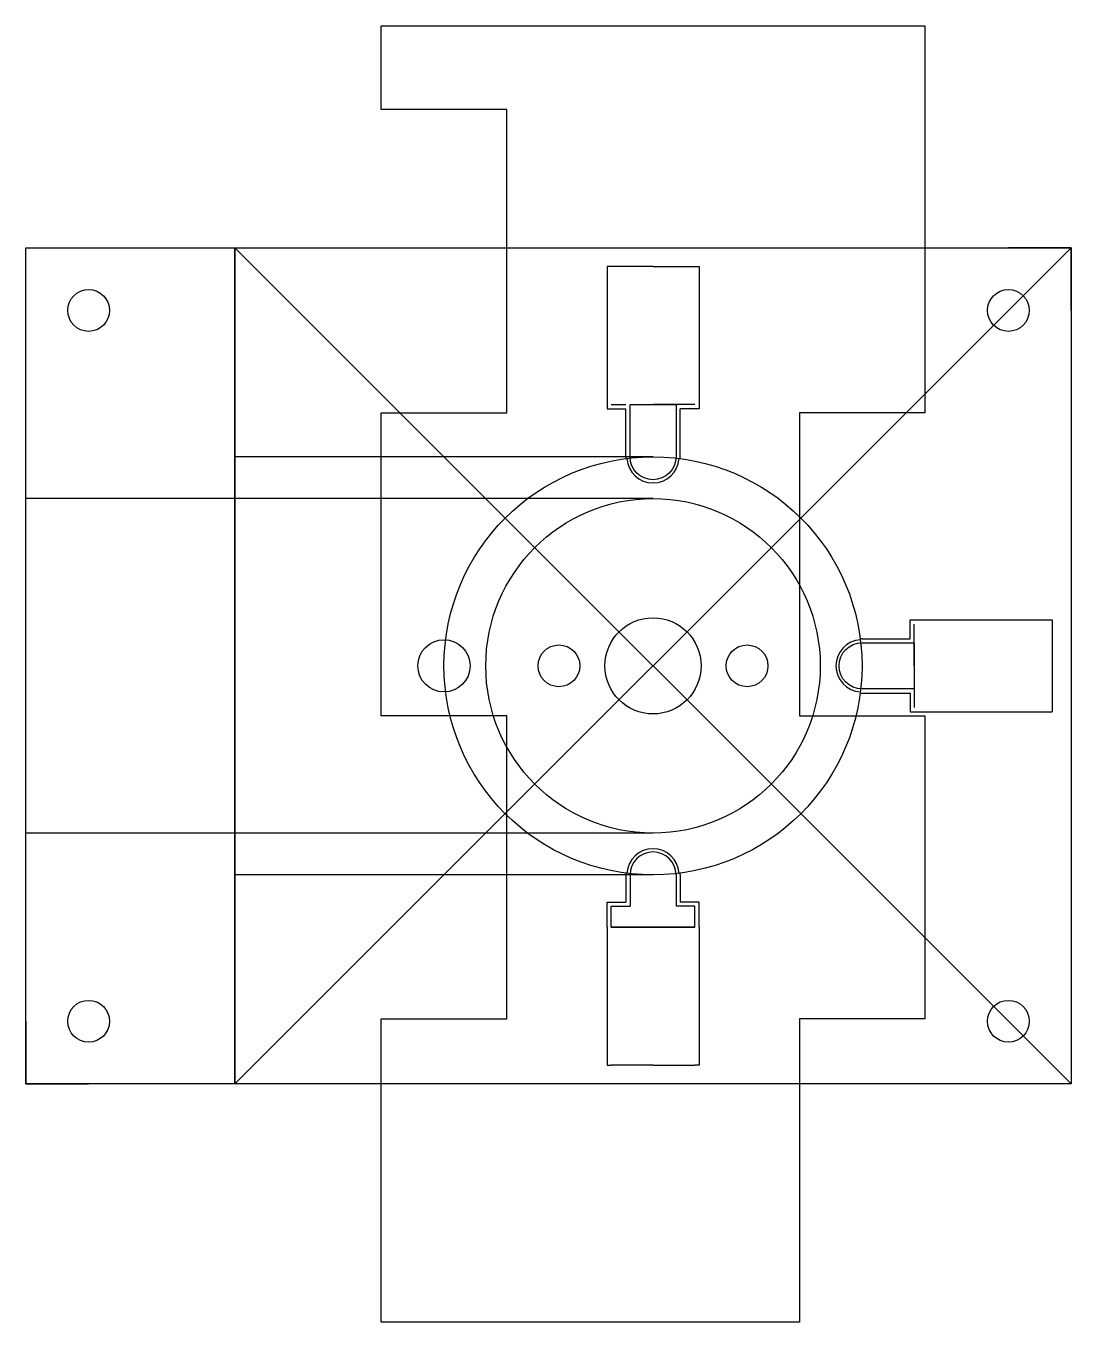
# Model space of a CAD drawing. Header units: inches. Extents: x -1.5 to 1, y -2.9 to 0.2.
import ezdxf

# ---------------------------------------------------------------- set-up
doc = ezdxf.new("R2010")
doc.units = ezdxf.units.IN
doc.layers.get('0').update_dxf_attribs({"linetype": 'CONTINUOUS'})

msp = doc.modelspace()

# ---------------------------------------------------------------- linework, layer by layer
for p, q in [((-1.5, -2.3305), (-1.5, -0.3305)), ((-1.5, -0.3305), (-1, -0.3305)), ((-1.5, -0.3305), (-1.35, -0.3305)), ((-1.5, -0.4805), (-1.5, -0.3305)), ((-1, -2.3305), (-1, -0.3305)), ((-1, -0.3305), (1, -0.3305)), ((1, -2.3305), (-1, -0.3305)), ((-1, -2.3305), (1, -0.3305)), ((-1, -0.3305), (-1, -2.3305)), ((1, -0.3305), (0.85, -0.3305)), ((1, -0.3305), (1, -2.3305)), ((1, -0.4805), (1, -0.3305)), ((-0.11, -0.3755), (-0.11, -0.7155)), ((-0.1, -0.3755), (-0.11, -0.3755)), ((0, -0.3755), (-0.1, -0.3755)), ((0, -0.3755), (0.1, -0.3755)), ((0.1, -0.3755), (0.11, -0.3755)), ((0.11, -0.3755), (0.11, -0.7155)), ((-0.1, -0.7055), (-0.065, -0.7055)), ((-0.055, -0.7055), (0, -0.7055)), ((0.1, -0.7055), (0, -0.7055)), ((-0.11, -0.7155), (-0.065, -0.7155)), ((-0.065, -0.8305), (-0.065, -0.7155)), ((0.065, -0.8305), (0.065, -0.7155)), ((0.11, -0.7155), (0.065, -0.7155)), ((0, -0.8305), (-1, -0.8305)), ((-1, -0.9305), (-1.5, -0.9305)), ((0, -0.9305), (-1, -0.9305)), ((0.615, -1.2205), (0.955, -1.2205)), ((0.615, -1.2655), (0.615, -1.2205)), ((0.625, -1.3305), (0.625, -1.2305)), ((0.955, -1.2205), (0.955, -1.4405)), ((0.5, -1.2655), (0.615, -1.2655)), ((0.625, -1.3305), (0.625, -1.4305)), ((0.5, -1.3955), (0.615, -1.3955)), ((0.615, -1.3955), (0.615, -1.4405)), ((0.615, -1.4405), (0.955, -1.4405)), ((-1, -1.7305), (-1.5, -1.7305)), ((0, -1.7305), (-1, -1.7305)), ((0, -1.8305), (-1, -1.8305)), ((-0.065, -1.8305), (-0.065, -1.8955)), ((-0.055, -1.8305), (-0.055, -1.9055)), ((0.055, -1.8305), (0.055, -1.9055)), ((0.065, -1.8305), (0.065, -1.8955)), ((-0.11, -1.9555), (-0.11, -1.8955)), ((-0.11, -1.8955), (-0.065, -1.8955)), ((-0.1, -1.9555), (-0.1, -1.9055)), ((-0.1, -1.9055), (-0.055, -1.9055)), ((0.1, -1.9055), (0.055, -1.9055)), ((0.11, -1.8955), (0.065, -1.8955)), ((0.1, -1.9555), (0.1, -1.9055)), ((0.11, -1.9555), (0.11, -1.8955)), ((-0.11, -1.9555), (-0.11, -2.2855)), ((-0.1, -1.9555), (0, -1.9555)), ((0, -1.9555), (-0.1, -1.9555)), ((-0.1, -1.9555), (-0.1, -1.9555)), ((-0.055, -1.9555), (0.055, -1.9555)), ((0.1, -1.9555), (0, -1.9555)), ((0, -1.9555), (0.1, -1.9555)), ((0.11, -1.9555), (0.11, -2.2855)), ((-1.5, -2.1805), (-1.5, -2.3305)), ((1, -2.1805), (1, -2.3305)), ((-0.11, -2.2855), (-0.1, -2.2855)), ((0, -2.2855), (-0.1, -2.2855)), ((0, -2.2855), (0.1, -2.2855)), ((0.11, -2.2855), (0.1, -2.2855)), ((-1, -2.3305), (-1.5, -2.3305)), ((-1.5, -2.3305), (-1.35, -2.3305)), ((1, -2.3305), (-1, -2.3305)), ((1, -2.3305), (0.85, -2.3305))]:
    msp.add_line(p, q)
msp.add_lwpolyline([(-0.65, -2.175), (-0.35, -2.175), (-0.35, -1.45), (-0.65, -1.45), (-0.65, -0.725), (-0.35, -0.725), (-0.35, 0), (-0.65, 0), (-0.65, 0.2), (0.65, 0.2), (0.65, -0.725), (0.35, -0.725), (0.35, -1.45), (0.65, -1.45), (0.65, -2.175), (0.35, -2.175), (0.35, -2.9), (-0.65, -2.9)], close=True)
for points in [[(0.055, -0.7055), (0.055, -0.8305, -1), (-0.055, -0.8305), (-0.055, -0.7055)], [(0.625, -1.3855), (0.5, -1.3855, -1), (0.5, -1.2755), (0.625, -1.2755)]]:
    msp.add_lwpolyline(points, format="xyb", close=True)
for centre, radius in [((-1.35, -0.4805), 0.05), ((0.85, -0.4805), 0.05), ((0, -1.3305), 0.5), ((0, -1.3305), 0.4), ((0, -1.3305), 0.115), ((-0.5, -1.3305), 0.0625), ((-0.225, -1.3305), 0.05), ((0.225, -1.3305), 0.05), ((-1.35, -2.1805), 0.05), ((0.85, -2.1805), 0.05)]:
    msp.add_circle(centre, radius)
for centre, radius, start, end in [((0, -0.8305), 0.065, 180, 183.7269), ((0, -0.8305), 0.0625, 183.5833, 356.4167), ((0, -0.8305), 0.065, -3.7269, 0), ((0.5, -1.3305), 0.0625, 93.5833, 266.4167), ((0.5, -1.3305), 0.065, 90, 93.7269), ((0.5, -1.3305), 0.065, 266.2731, 270), ((0, -1.8305), 0.0625, 3.5833, 176.4167), ((0, -1.8305), 0.055, 0, 180), ((0, -1.8305), 0.065, 176.2731, 180), ((0, -1.8305), 0.065, 0, 3.7269)]:
    msp.add_arc(centre, radius, start, end)

doc.saveas('drawing.dxf')
